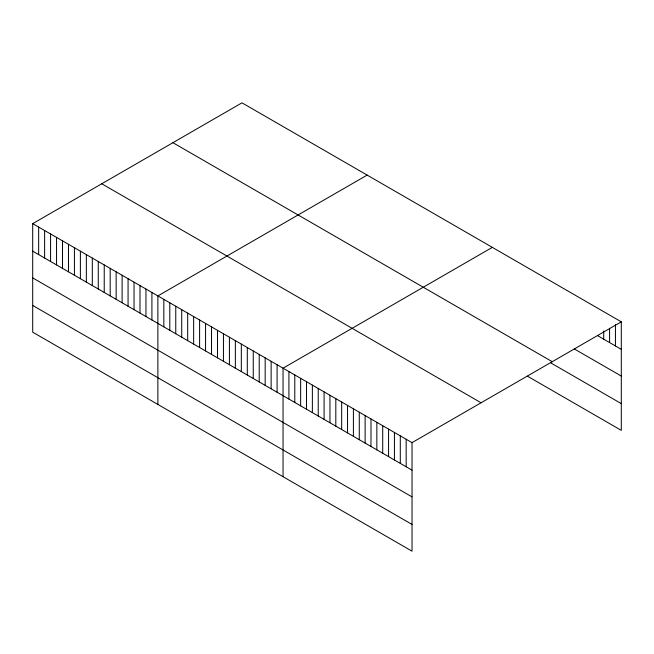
<?xml version="1.0" encoding="UTF-8"?>
<svg xmlns="http://www.w3.org/2000/svg" width="654" height="654" viewBox="0 0 654 654"><rect width="100%" height="100%" fill="white"/><g stroke="black" fill="none" stroke-linecap="round" stroke-linejoin="round"><path stroke-width="0.98" d="M32.7 223.643L412.028 442.644L412.028 551.175L32.7 332.175L32.7 223.643L241.972 102.825L621.3 321.825L621.3 430.357L527.5 376.205M367.156 175.092L157.876 295.919L157.876 404.45M492.331 247.359L283.051 368.186L283.051 476.717M412.028 442.644L621.3 321.825M597.854 335.796L621.3 349.334M574.4 348.991L621.3 376.066M172.918 142.695L552.238 361.695M550.954 363.003L621.3 403.616M101.762 183.774L481.082 402.774M32.7 251.152L412.028 470.152M32.7 277.893L412.028 496.893M32.7 305.443L412.028 524.443M615.439 324.556L615.439 345.95M609.577 328.3L609.577 342.565M603.716 331.03L603.716 339.181M406.167 439.259L406.167 466.768M400.297 435.875L400.297 463.384M394.436 432.49L394.436 459.999M388.574 429.106L388.574 456.615M382.713 425.721L382.713 453.23M376.851 422.337L376.851 449.846M370.99 418.952L370.99 446.461M365.128 415.568L365.128 443.077M359.267 412.183L359.267 439.692M353.405 408.799L353.405 436.308M347.544 405.415L347.544 432.923M341.674 402.03L341.674 429.539M335.813 398.646L335.813 426.155M329.951 395.261L329.951 422.77M324.09 391.877L324.09 419.386M318.228 388.492L318.228 416.001M312.367 385.108L312.367 412.617M306.505 381.723L306.505 409.232M300.644 378.339L300.644 405.848M294.782 374.955L294.782 402.463M288.921 371.57L288.921 399.079M277.092 364.744L277.092 392.253M271.132 361.302L271.132 388.811M265.172 357.861L265.172 385.369M259.213 354.419L259.213 381.928M253.253 350.977L253.253 378.486M247.294 347.536L247.294 375.044M241.326 344.094L241.326 371.603M235.366 340.652L235.366 368.161M229.407 337.211L229.407 364.719M223.447 333.769L223.447 361.278M217.488 330.327L217.488 357.836M211.528 326.886L211.528 354.394M205.56 323.444L205.56 350.953M199.601 320.002L199.601 347.511M193.641 316.561L193.641 344.069M187.682 313.127L187.682 340.628M181.722 309.685L181.722 337.194M175.762 306.244L175.762 333.753M169.803 302.802L169.803 330.311M163.835 299.36L163.835 326.869M151.916 292.477L151.916 319.986M145.956 289.035L145.956 316.544M139.997 285.594L139.997 313.103M134.037 282.152L134.037 309.661M128.07 278.71L128.07 306.219M122.11 275.269L122.11 302.777M116.15 271.827L116.15 299.336M110.191 268.385L110.191 295.894M104.231 264.944L104.231 292.452M98.272 261.502L98.272 289.011M92.312 258.06L92.312 285.569M86.344 254.619L86.344 282.127M80.385 251.177L80.385 278.686M74.425 247.735L74.425 275.244M68.466 244.294L68.466 271.802M62.506 240.852L62.506 268.361M56.546 237.41L56.546 264.919M50.579 233.969L50.579 261.477M44.619 230.527L44.619 258.036M38.66 227.085L38.66 254.594"/></g></svg>
